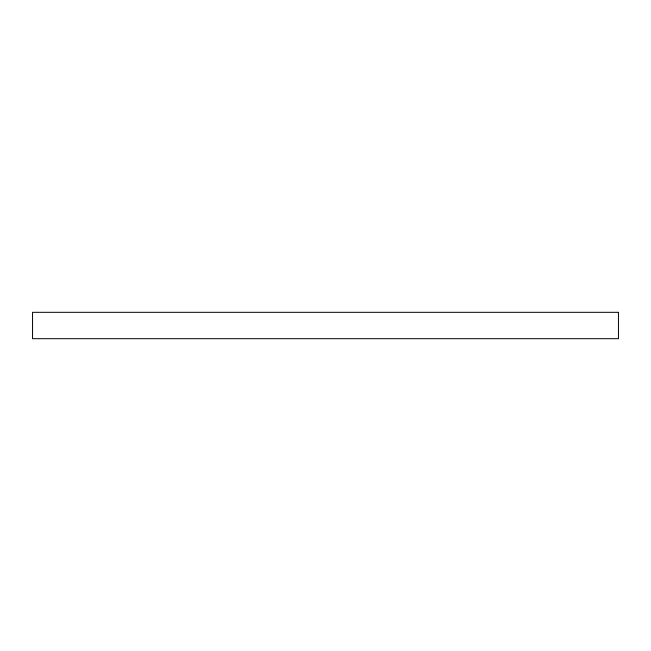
<?xml version="1.0" encoding="UTF-8"?>
<svg xmlns="http://www.w3.org/2000/svg" width="651" height="651" viewBox="0 0 651 651"><rect width="100%" height="100%" fill="white"/><g stroke="black" fill="none" stroke-linecap="round" stroke-linejoin="round"><path stroke-width="0.98" d="M618.45 312.317L32.55 312.317L32.55 338.683L618.45 338.683L618.45 312.317"/></g></svg>
